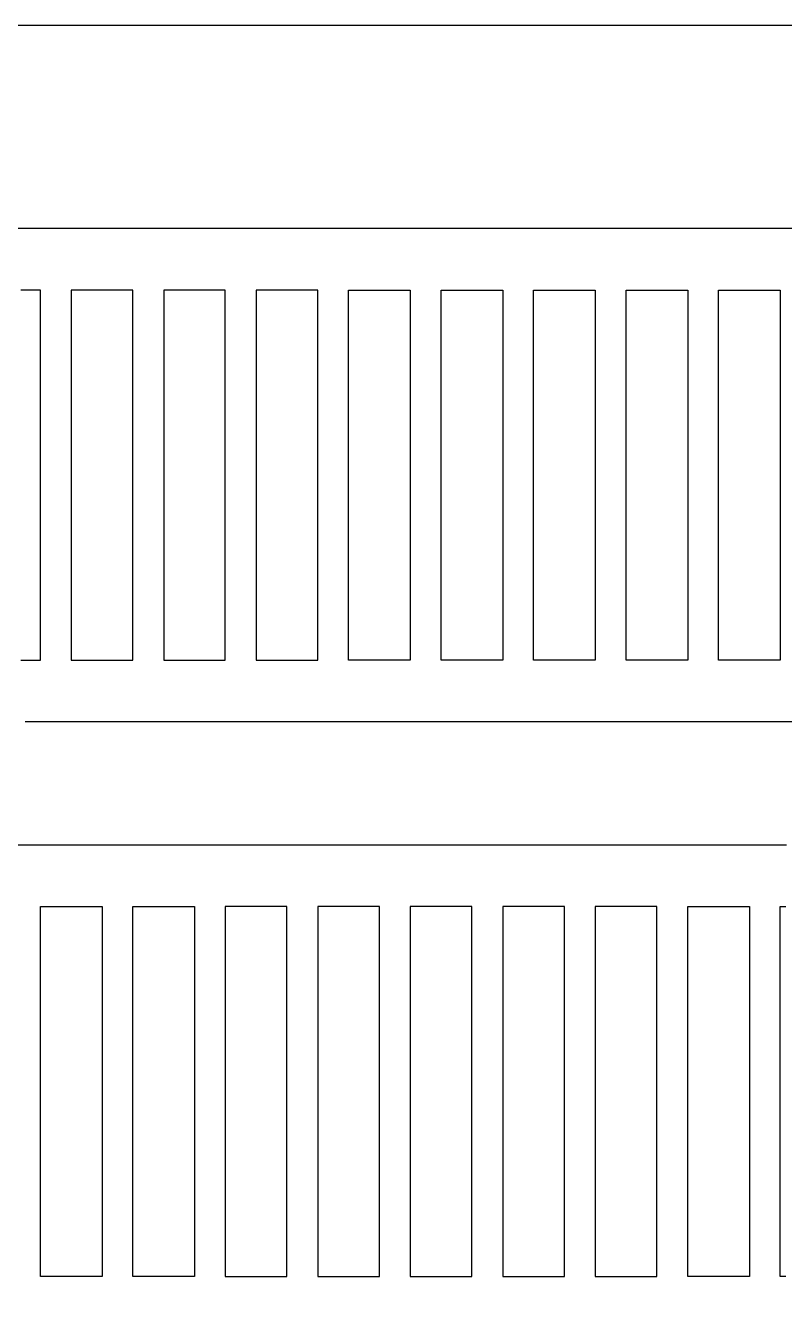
# Model space of a CAD drawing. Header units: millimetres. Extents: x 132 to 771, y 404 to 944.
# Drawn here: x 619.83 to 644.46, y 796.39 to 837.54 of the extents above; entities that cross this region are included whole.
import ezdxf

# ---------------------------------------------------------------- set-up
doc = ezdxf.new("R2010")
doc.units = ezdxf.units.MM
doc.header["$MEASUREMENT"] = 0
doc.layers.get('0').update_dxf_attribs({"linetype": 'CONTINUOUS', "true_color": 0xffffff})

msp = doc.modelspace()

# ---------------------------------------------------------------- linework, layer by layer
at = {"color": 6, "linetype": 'Continuous'}
msp.add_lwpolyline([(469.246, 687.545), (769.246, 687.545), (769.246, 837.545), (469.246, 837.545)], close=True, dxfattribs=at)
at = {"color": 7, "linetype": 'Continuous', "true_color": 0xffffff}
for points in [[(647.091, 830.95), (644.428, 830.95), (641.646, 830.95), (638.771, 830.95), (635.826, 830.95), (632.833, 830.95), (629.816, 830.95), (626.798, 830.95), (623.806, 830.95), (620.861, 830.95), (617.986, 830.95)], [(620.316, 828.95), (620.293, 828.95), (620.231, 828.95), (620.131, 828.95), (620.003, 828.95), (619.851, 828.95), (619.683, 828.95)], [(619.683, 816.95), (619.851, 816.95), (620.003, 816.95), (620.131, 816.95), (620.231, 816.95), (620.293, 816.95), (620.316, 816.95), (620.316, 816.957), (620.316, 816.985), (620.316, 817.027), (620.316, 817.085), (620.316, 817.157), (620.316, 817.247), (620.316, 817.465), (620.316, 817.737), (620.316, 818.057), (620.316, 818.422), (620.316, 818.825), (620.316, 819.262), (620.316, 819.732), (620.316, 820.23), (620.316, 820.747), (620.316, 821.282), (620.316, 821.83), (620.316, 822.95), (620.316, 824.07), (620.316, 824.617), (620.316, 825.152), (620.316, 825.67), (620.316, 826.167), (620.316, 826.635), (620.316, 827.075), (620.316, 827.477), (620.316, 827.842), (620.316, 828.162), (620.316, 828.435), (620.316, 828.652), (620.316, 828.742), (620.316, 828.815), (620.316, 828.872), (620.316, 828.915), (620.316, 828.94), (620.316, 828.95)], [(623.316, 828.95), (623.293, 828.95), (623.231, 828.95), (623.131, 828.95), (623.003, 828.95), (622.851, 828.95), (622.683, 828.95), (622.316, 828.95), (621.948, 828.95), (621.781, 828.95), (621.628, 828.95), (621.501, 828.95), (621.401, 828.95), (621.338, 828.95), (621.316, 828.95), (621.316, 828.942), (621.316, 828.915), (621.316, 828.872), (621.316, 828.815), (621.316, 828.742), (621.316, 828.652), (621.316, 828.435), (621.316, 828.162), (621.316, 827.842), (621.316, 827.477), (621.316, 827.075), (621.316, 826.637), (621.316, 826.167), (621.316, 825.67), (621.316, 825.152), (621.316, 824.617), (621.316, 824.07), (621.316, 822.95), (621.316, 821.83), (621.316, 821.282), (621.316, 820.747), (621.316, 820.23), (621.316, 819.732), (621.316, 819.262), (621.316, 818.825), (621.316, 818.422), (621.316, 818.057), (621.316, 817.737), (621.316, 817.465), (621.316, 817.247), (621.316, 817.157), (621.316, 817.085), (621.316, 817.027), (621.316, 816.985), (621.316, 816.957), (621.316, 816.95), (621.338, 816.95), (621.401, 816.95), (621.501, 816.95), (621.628, 816.95), (621.781, 816.95), (621.948, 816.95), (622.316, 816.95), (622.683, 816.95), (622.851, 816.95), (623.003, 816.95), (623.131, 816.95), (623.231, 816.95), (623.293, 816.95), (623.316, 816.95), (623.316, 816.957), (623.316, 816.985), (623.316, 817.027), (623.316, 817.085), (623.316, 817.157), (623.316, 817.247), (623.316, 817.465), (623.316, 817.737), (623.316, 818.057), (623.316, 818.422), (623.316, 818.825), (623.316, 819.262), (623.316, 819.732), (623.316, 820.23), (623.316, 820.747), (623.316, 821.282), (623.316, 821.83), (623.316, 822.95), (623.316, 824.07), (623.316, 824.617), (623.316, 825.152), (623.316, 825.67), (623.316, 826.167), (623.316, 826.635), (623.316, 827.075), (623.316, 827.477), (623.316, 827.842), (623.316, 828.162), (623.316, 828.435), (623.316, 828.652), (623.316, 828.742), (623.316, 828.815), (623.316, 828.872), (623.316, 828.915), (623.316, 828.94), (623.316, 828.95)], [(626.316, 828.95), (626.293, 828.95), (626.231, 828.95), (626.131, 828.95), (626.003, 828.95), (625.851, 828.95), (625.683, 828.95), (625.316, 828.95), (624.948, 828.95), (624.781, 828.95), (624.628, 828.95), (624.501, 828.95), (624.401, 828.95), (624.338, 828.95), (624.316, 828.95), (624.316, 828.942), (624.316, 828.915), (624.316, 828.872), (624.316, 828.815), (624.316, 828.742), (624.316, 828.652), (624.316, 828.435), (624.316, 828.162), (624.316, 827.842), (624.316, 827.477), (624.316, 827.075), (624.316, 826.637), (624.316, 826.167), (624.316, 825.67), (624.316, 825.152), (624.316, 824.617), (624.316, 824.07), (624.316, 822.95), (624.316, 821.83), (624.316, 821.282), (624.316, 820.747), (624.316, 820.23), (624.316, 819.732), (624.316, 819.262), (624.316, 818.825), (624.316, 818.422), (624.316, 818.057), (624.316, 817.737), (624.316, 817.465), (624.316, 817.247), (624.316, 817.157), (624.316, 817.085), (624.316, 817.027), (624.316, 816.985), (624.316, 816.957), (624.316, 816.95), (624.338, 816.95), (624.401, 816.95), (624.501, 816.95), (624.628, 816.95), (624.781, 816.95), (624.948, 816.95), (625.316, 816.95), (625.683, 816.95), (625.851, 816.95), (626.003, 816.95), (626.131, 816.95), (626.231, 816.95), (626.293, 816.95), (626.316, 816.95), (626.316, 816.957), (626.316, 816.985), (626.316, 817.027), (626.316, 817.085), (626.316, 817.157), (626.316, 817.247), (626.316, 817.465), (626.316, 817.737), (626.316, 818.057), (626.316, 818.422), (626.316, 818.825), (626.316, 819.262), (626.316, 819.732), (626.316, 820.23), (626.316, 820.747), (626.316, 821.282), (626.316, 821.83), (626.316, 822.95), (626.316, 824.07), (626.316, 824.617), (626.316, 825.152), (626.316, 825.67), (626.316, 826.167), (626.316, 826.635), (626.316, 827.075), (626.316, 827.477), (626.316, 827.842), (626.316, 828.162), (626.316, 828.435), (626.316, 828.652), (626.316, 828.742), (626.316, 828.815), (626.316, 828.872), (626.316, 828.915), (626.316, 828.94), (626.316, 828.95)], [(629.316, 828.95), (629.293, 828.95), (629.231, 828.95), (629.131, 828.95), (629.003, 828.95), (628.851, 828.95), (628.683, 828.95), (628.316, 828.95), (627.948, 828.95), (627.781, 828.95), (627.628, 828.95), (627.501, 828.95), (627.401, 828.95), (627.338, 828.95), (627.316, 828.95), (627.316, 828.942), (627.316, 828.915), (627.316, 828.872), (627.316, 828.815), (627.316, 828.742), (627.316, 828.652), (627.316, 828.435), (627.316, 828.162), (627.316, 827.842), (627.316, 827.477), (627.316, 827.075), (627.316, 826.637), (627.316, 826.167), (627.316, 825.67), (627.316, 825.152), (627.316, 824.617), (627.316, 824.07), (627.316, 822.95), (627.316, 821.83), (627.316, 821.282), (627.316, 820.747), (627.316, 820.23), (627.316, 819.732), (627.316, 819.262), (627.316, 818.825), (627.316, 818.422), (627.316, 818.057), (627.316, 817.737), (627.316, 817.465), (627.316, 817.247), (627.316, 817.157), (627.316, 817.085), (627.316, 817.027), (627.316, 816.985), (627.316, 816.957), (627.316, 816.95), (627.338, 816.95), (627.401, 816.95), (627.501, 816.95), (627.628, 816.95), (627.781, 816.95), (627.948, 816.95), (628.316, 816.95), (628.683, 816.95), (628.851, 816.95), (629.003, 816.95), (629.131, 816.95), (629.231, 816.95), (629.293, 816.95), (629.316, 816.95), (629.316, 816.957), (629.316, 816.985), (629.316, 817.027), (629.316, 817.085), (629.316, 817.157), (629.316, 817.247), (629.316, 817.465), (629.316, 817.737), (629.316, 818.057), (629.316, 818.422), (629.316, 818.825), (629.316, 819.262), (629.316, 819.732), (629.316, 820.23), (629.316, 820.747), (629.316, 821.282), (629.316, 821.83), (629.316, 822.95), (629.316, 824.07), (629.316, 824.617), (629.316, 825.152), (629.316, 825.67), (629.316, 826.167), (629.316, 826.635), (629.316, 827.075), (629.316, 827.477), (629.316, 827.842), (629.316, 828.162), (629.316, 828.435), (629.316, 828.652), (629.316, 828.742), (629.316, 828.815), (629.316, 828.872), (629.316, 828.915), (629.316, 828.94), (629.316, 828.95)], [(630.316, 828.95), (630.338, 828.95), (630.401, 828.95), (630.501, 828.95), (630.628, 828.95), (630.781, 828.95), (630.948, 828.95), (631.316, 828.95), (631.683, 828.95), (631.851, 828.95), (632.003, 828.95), (632.131, 828.95), (632.231, 828.95), (632.293, 828.95), (632.316, 828.95), (632.316, 828.942), (632.316, 828.915), (632.316, 828.872), (632.316, 828.815), (632.316, 828.742), (632.316, 828.652), (632.316, 828.435), (632.316, 828.162), (632.316, 827.842), (632.316, 827.477), (632.316, 827.075), (632.316, 826.637), (632.316, 826.167), (632.316, 825.67), (632.316, 825.152), (632.316, 824.617), (632.316, 824.07), (632.316, 822.95), (632.316, 821.83), (632.316, 821.282), (632.316, 820.747), (632.316, 820.23), (632.316, 819.732), (632.316, 819.262), (632.316, 818.825), (632.316, 818.422), (632.316, 818.057), (632.316, 817.737), (632.316, 817.465), (632.316, 817.247), (632.316, 817.157), (632.316, 817.085), (632.316, 817.027), (632.316, 816.985), (632.316, 816.957), (632.316, 816.95), (632.293, 816.95), (632.231, 816.95), (632.131, 816.95), (632.003, 816.95), (631.851, 816.95), (631.683, 816.95), (631.316, 816.95), (630.948, 816.95), (630.781, 816.95), (630.628, 816.95), (630.501, 816.95), (630.401, 816.95), (630.338, 816.95), (630.316, 816.95), (630.316, 816.957), (630.316, 816.985), (630.316, 817.027), (630.316, 817.085), (630.316, 817.157), (630.316, 817.247), (630.316, 817.465), (630.316, 817.737), (630.316, 818.057), (630.316, 818.422), (630.316, 818.825), (630.316, 819.262), (630.316, 819.732), (630.316, 820.23), (630.316, 820.747), (630.316, 821.282), (630.316, 821.83), (630.316, 822.95), (630.316, 824.07), (630.316, 824.617), (630.316, 825.152), (630.316, 825.67), (630.316, 826.167), (630.316, 826.635), (630.316, 827.075), (630.316, 827.477), (630.316, 827.842), (630.316, 828.162), (630.316, 828.435), (630.316, 828.652), (630.316, 828.742), (630.316, 828.815), (630.316, 828.872), (630.316, 828.915), (630.316, 828.94), (630.316, 828.95)], [(633.316, 828.95), (633.338, 828.95), (633.401, 828.95), (633.501, 828.95), (633.628, 828.95), (633.781, 828.95), (633.948, 828.95), (634.316, 828.95), (634.683, 828.95), (634.851, 828.95), (635.003, 828.95), (635.131, 828.95), (635.231, 828.95), (635.293, 828.95), (635.316, 828.95), (635.316, 828.942), (635.316, 828.915), (635.316, 828.872), (635.316, 828.815), (635.316, 828.742), (635.316, 828.652), (635.316, 828.435), (635.316, 828.162), (635.316, 827.842), (635.316, 827.477), (635.316, 827.075), (635.316, 826.637), (635.316, 826.167), (635.316, 825.67), (635.316, 825.152), (635.316, 824.617), (635.316, 824.07), (635.316, 822.95), (635.316, 821.83), (635.316, 821.282), (635.316, 820.747), (635.316, 820.23), (635.316, 819.732), (635.316, 819.262), (635.316, 818.825), (635.316, 818.422), (635.316, 818.057), (635.316, 817.737), (635.316, 817.465), (635.316, 817.247), (635.316, 817.157), (635.316, 817.085), (635.316, 817.027), (635.316, 816.985), (635.316, 816.957), (635.316, 816.95), (635.293, 816.95), (635.231, 816.95), (635.131, 816.95), (635.003, 816.95), (634.851, 816.95), (634.683, 816.95), (634.316, 816.95), (633.948, 816.95), (633.781, 816.95), (633.628, 816.95), (633.501, 816.95), (633.401, 816.95), (633.338, 816.95), (633.316, 816.95), (633.316, 816.957), (633.316, 816.985), (633.316, 817.027), (633.316, 817.085), (633.316, 817.157), (633.316, 817.247), (633.316, 817.465), (633.316, 817.737), (633.316, 818.057), (633.316, 818.422), (633.316, 818.825), (633.316, 819.262), (633.316, 819.732), (633.316, 820.23), (633.316, 820.747), (633.316, 821.282), (633.316, 821.83), (633.316, 822.95), (633.316, 824.07), (633.316, 824.617), (633.316, 825.152), (633.316, 825.67), (633.316, 826.167), (633.316, 826.635), (633.316, 827.075), (633.316, 827.477), (633.316, 827.842), (633.316, 828.162), (633.316, 828.435), (633.316, 828.652), (633.316, 828.742), (633.316, 828.815), (633.316, 828.872), (633.316, 828.915), (633.316, 828.94), (633.316, 828.95)], [(636.316, 828.95), (636.338, 828.95), (636.401, 828.95), (636.501, 828.95), (636.628, 828.95), (636.781, 828.95), (636.948, 828.95), (637.316, 828.95), (637.683, 828.95), (637.851, 828.95), (638.003, 828.95), (638.131, 828.95), (638.231, 828.95), (638.293, 828.95), (638.316, 828.95), (638.316, 828.942), (638.316, 828.915), (638.316, 828.872), (638.316, 828.815), (638.316, 828.742), (638.316, 828.652), (638.316, 828.435), (638.316, 828.162), (638.316, 827.842), (638.316, 827.477), (638.316, 827.075), (638.316, 826.637), (638.316, 826.167), (638.316, 825.67), (638.316, 825.152), (638.316, 824.617), (638.316, 824.07), (638.316, 822.95), (638.316, 821.83), (638.316, 821.282), (638.316, 820.747), (638.316, 820.23), (638.316, 819.732), (638.316, 819.262), (638.316, 818.825), (638.316, 818.422), (638.316, 818.057), (638.316, 817.737), (638.316, 817.465), (638.316, 817.247), (638.316, 817.157), (638.316, 817.085), (638.316, 817.027), (638.316, 816.985), (638.316, 816.957), (638.316, 816.95), (638.293, 816.95), (638.231, 816.95), (638.131, 816.95), (638.003, 816.95), (637.851, 816.95), (637.683, 816.95), (637.316, 816.95), (636.948, 816.95), (636.781, 816.95), (636.628, 816.95), (636.501, 816.95), (636.401, 816.95), (636.338, 816.95), (636.316, 816.95), (636.316, 816.957), (636.316, 816.985), (636.316, 817.027), (636.316, 817.085), (636.316, 817.157), (636.316, 817.247), (636.316, 817.465), (636.316, 817.737), (636.316, 818.057), (636.316, 818.422), (636.316, 818.825), (636.316, 819.262), (636.316, 819.732), (636.316, 820.23), (636.316, 820.747), (636.316, 821.282), (636.316, 821.83), (636.316, 822.95), (636.316, 824.07), (636.316, 824.617), (636.316, 825.152), (636.316, 825.67), (636.316, 826.167), (636.316, 826.635), (636.316, 827.075), (636.316, 827.477), (636.316, 827.842), (636.316, 828.162), (636.316, 828.435), (636.316, 828.652), (636.316, 828.742), (636.316, 828.815), (636.316, 828.872), (636.316, 828.915), (636.316, 828.94), (636.316, 828.95)], [(639.316, 828.95), (639.338, 828.95), (639.401, 828.95), (639.501, 828.95), (639.628, 828.95), (639.781, 828.95), (639.948, 828.95), (640.316, 828.95), (640.683, 828.95), (640.851, 828.95), (641.003, 828.95), (641.131, 828.95), (641.231, 828.95), (641.293, 828.95), (641.316, 828.95), (641.316, 828.942), (641.316, 828.915), (641.316, 828.872), (641.316, 828.815), (641.316, 828.742), (641.316, 828.652), (641.316, 828.435), (641.316, 828.162), (641.316, 827.842), (641.316, 827.477), (641.316, 827.075), (641.316, 826.637), (641.316, 826.167), (641.316, 825.67), (641.316, 825.152), (641.316, 824.617), (641.316, 824.07), (641.316, 822.95), (641.316, 821.83), (641.316, 821.282), (641.316, 820.747), (641.316, 820.23), (641.316, 819.732), (641.316, 819.262), (641.316, 818.825), (641.316, 818.422), (641.316, 818.057), (641.316, 817.737), (641.316, 817.465), (641.316, 817.247), (641.316, 817.157), (641.316, 817.085), (641.316, 817.027), (641.316, 816.985), (641.316, 816.957), (641.316, 816.95), (641.293, 816.95), (641.231, 816.95), (641.131, 816.95), (641.003, 816.95), (640.851, 816.95), (640.683, 816.95), (640.316, 816.95), (639.948, 816.95), (639.781, 816.95), (639.628, 816.95), (639.501, 816.95), (639.401, 816.95), (639.338, 816.95), (639.316, 816.95), (639.316, 816.957), (639.316, 816.985), (639.316, 817.027), (639.316, 817.085), (639.316, 817.157), (639.316, 817.247), (639.316, 817.465), (639.316, 817.737), (639.316, 818.057), (639.316, 818.422), (639.316, 818.825), (639.316, 819.262), (639.316, 819.732), (639.316, 820.23), (639.316, 820.747), (639.316, 821.282), (639.316, 821.83), (639.316, 822.95), (639.316, 824.07), (639.316, 824.617), (639.316, 825.152), (639.316, 825.67), (639.316, 826.167), (639.316, 826.635), (639.316, 827.075), (639.316, 827.477), (639.316, 827.842), (639.316, 828.162), (639.316, 828.435), (639.316, 828.652), (639.316, 828.742), (639.316, 828.815), (639.316, 828.872), (639.316, 828.915), (639.316, 828.94), (639.316, 828.95)], [(642.316, 828.95), (642.338, 828.95), (642.401, 828.95), (642.501, 828.95), (642.628, 828.95), (642.781, 828.95), (642.948, 828.95), (643.316, 828.95), (643.683, 828.95), (643.851, 828.95), (644.003, 828.95), (644.131, 828.95), (644.231, 828.95), (644.293, 828.95), (644.316, 828.95), (644.316, 828.942), (644.316, 828.915), (644.316, 828.872), (644.316, 828.815), (644.316, 828.742), (644.316, 828.652), (644.316, 828.435), (644.316, 828.162), (644.316, 827.842), (644.316, 827.477), (644.316, 827.075), (644.316, 826.637), (644.316, 826.167), (644.316, 825.67), (644.316, 825.152), (644.316, 824.617), (644.316, 824.07), (644.316, 822.95), (644.316, 821.83), (644.316, 821.282), (644.316, 820.747), (644.316, 820.23), (644.316, 819.732), (644.316, 819.262), (644.316, 818.825), (644.316, 818.422), (644.316, 818.057), (644.316, 817.737), (644.316, 817.465), (644.316, 817.247), (644.316, 817.157), (644.316, 817.085), (644.316, 817.027), (644.316, 816.985), (644.316, 816.957), (644.316, 816.95), (644.293, 816.95), (644.231, 816.95), (644.131, 816.95), (644.003, 816.95), (643.851, 816.95), (643.683, 816.95), (643.316, 816.95), (642.948, 816.95), (642.781, 816.95), (642.628, 816.95), (642.501, 816.95), (642.401, 816.95), (642.338, 816.95), (642.316, 816.95), (642.316, 816.957), (642.316, 816.985), (642.316, 817.027), (642.316, 817.085), (642.316, 817.157), (642.316, 817.247), (642.316, 817.465), (642.316, 817.737), (642.316, 818.057), (642.316, 818.422), (642.316, 818.825), (642.316, 819.262), (642.316, 819.732), (642.316, 820.23), (642.316, 820.747), (642.316, 821.282), (642.316, 821.83), (642.316, 822.95), (642.316, 824.07), (642.316, 824.617), (642.316, 825.152), (642.316, 825.67), (642.316, 826.167), (642.316, 826.635), (642.316, 827.075), (642.316, 827.477), (642.316, 827.842), (642.316, 828.162), (642.316, 828.435), (642.316, 828.652), (642.316, 828.742), (642.316, 828.815), (642.316, 828.872), (642.316, 828.915), (642.316, 828.94), (642.316, 828.95)], [(646.533, 814.95), (644.406, 814.95), (642.156, 814.95), (639.808, 814.95), (637.378, 814.95), (634.891, 814.95), (629.816, 814.95), (624.738, 814.95), (622.251, 814.95), (619.821, 814.95)], [(618.251, 810.95), (620.738, 810.95), (625.816, 810.95), (630.891, 810.95), (633.378, 810.95), (635.808, 810.95), (638.156, 810.95), (640.406, 810.95), (642.533, 810.95), (644.523, 810.95)], [(622.316, 796.95), (622.293, 796.95), (622.231, 796.95), (622.131, 796.95), (622.003, 796.95), (621.851, 796.95), (621.683, 796.95), (621.316, 796.95), (620.948, 796.95), (620.781, 796.95), (620.628, 796.95), (620.501, 796.95), (620.401, 796.95), (620.338, 796.95), (620.316, 796.95), (620.316, 796.957), (620.316, 796.985), (620.316, 797.027), (620.316, 797.085), (620.316, 797.157), (620.316, 797.247), (620.316, 797.465), (620.316, 797.737), (620.316, 798.057), (620.316, 798.422), (620.316, 798.825), (620.316, 799.262), (620.316, 799.732), (620.316, 800.23), (620.316, 800.747), (620.316, 801.282), (620.316, 801.83), (620.316, 802.95), (620.316, 804.07), (620.316, 804.617), (620.316, 805.152), (620.316, 805.67), (620.316, 806.167), (620.316, 806.635), (620.316, 807.075), (620.316, 807.477), (620.316, 807.842), (620.316, 808.162), (620.316, 808.435), (620.316, 808.652), (620.316, 808.742), (620.316, 808.815), (620.316, 808.872), (620.316, 808.915), (620.316, 808.94), (620.316, 808.95), (620.338, 808.95), (620.401, 808.95), (620.501, 808.95), (620.628, 808.95), (620.781, 808.95), (620.948, 808.95), (621.316, 808.95), (621.683, 808.95), (621.851, 808.95), (622.003, 808.95), (622.131, 808.95), (622.231, 808.95), (622.293, 808.95), (622.316, 808.95), (622.316, 808.942), (622.316, 808.915), (622.316, 808.872), (622.316, 808.815), (622.316, 808.742), (622.316, 808.652), (622.316, 808.435), (622.316, 808.162), (622.316, 807.842), (622.316, 807.477), (622.316, 807.075), (622.316, 806.637), (622.316, 806.167), (622.316, 805.67), (622.316, 805.152), (622.316, 804.617), (622.316, 804.07), (622.316, 802.95), (622.316, 801.83), (622.316, 801.282), (622.316, 800.747), (622.316, 800.23), (622.316, 799.732), (622.316, 799.262), (622.316, 798.825), (622.316, 798.422), (622.316, 798.057), (622.316, 797.737), (622.316, 797.465), (622.316, 797.247), (622.316, 797.157), (622.316, 797.085), (622.316, 797.027), (622.316, 796.985), (622.316, 796.957), (622.316, 796.95)], [(625.316, 796.95), (625.293, 796.95), (625.231, 796.95), (625.131, 796.95), (625.003, 796.95), (624.851, 796.95), (624.683, 796.95), (624.316, 796.95), (623.948, 796.95), (623.781, 796.95), (623.628, 796.95), (623.501, 796.95), (623.401, 796.95), (623.338, 796.95), (623.316, 796.95), (623.316, 796.957), (623.316, 796.985), (623.316, 797.027), (623.316, 797.085), (623.316, 797.157), (623.316, 797.247), (623.316, 797.465), (623.316, 797.737), (623.316, 798.057), (623.316, 798.422), (623.316, 798.825), (623.316, 799.262), (623.316, 799.732), (623.316, 800.23), (623.316, 800.747), (623.316, 801.282), (623.316, 801.83), (623.316, 802.95), (623.316, 804.07), (623.316, 804.617), (623.316, 805.152), (623.316, 805.67), (623.316, 806.167), (623.316, 806.635), (623.316, 807.075), (623.316, 807.477), (623.316, 807.842), (623.316, 808.162), (623.316, 808.435), (623.316, 808.652), (623.316, 808.742), (623.316, 808.815), (623.316, 808.872), (623.316, 808.915), (623.316, 808.94), (623.316, 808.95), (623.338, 808.95), (623.401, 808.95), (623.501, 808.95), (623.628, 808.95), (623.781, 808.95), (623.948, 808.95), (624.316, 808.95), (624.683, 808.95), (624.851, 808.95), (625.003, 808.95), (625.131, 808.95), (625.231, 808.95), (625.293, 808.95), (625.316, 808.95), (625.316, 808.942), (625.316, 808.915), (625.316, 808.872), (625.316, 808.815), (625.316, 808.742), (625.316, 808.652), (625.316, 808.435), (625.316, 808.162), (625.316, 807.842), (625.316, 807.477), (625.316, 807.075), (625.316, 806.637), (625.316, 806.167), (625.316, 805.67), (625.316, 805.152), (625.316, 804.617), (625.316, 804.07), (625.316, 802.95), (625.316, 801.83), (625.316, 801.282), (625.316, 800.747), (625.316, 800.23), (625.316, 799.732), (625.316, 799.262), (625.316, 798.825), (625.316, 798.422), (625.316, 798.057), (625.316, 797.737), (625.316, 797.465), (625.316, 797.247), (625.316, 797.157), (625.316, 797.085), (625.316, 797.027), (625.316, 796.985), (625.316, 796.957), (625.316, 796.95)], [(626.316, 796.95), (626.338, 796.95), (626.401, 796.95), (626.501, 796.95), (626.628, 796.95), (626.781, 796.95), (626.948, 796.95), (627.316, 796.95), (627.683, 796.95), (627.851, 796.95), (628.003, 796.95), (628.131, 796.95), (628.231, 796.95), (628.293, 796.95), (628.316, 796.95), (628.316, 796.957), (628.316, 796.985), (628.316, 797.027), (628.316, 797.085), (628.316, 797.157), (628.316, 797.247), (628.316, 797.465), (628.316, 797.737), (628.316, 798.057), (628.316, 798.422), (628.316, 798.825), (628.316, 799.262), (628.316, 799.732), (628.316, 800.23), (628.316, 800.747), (628.316, 801.282), (628.316, 801.83), (628.316, 802.95), (628.316, 804.07), (628.316, 804.617), (628.316, 805.152), (628.316, 805.67), (628.316, 806.167), (628.316, 806.635), (628.316, 807.075), (628.316, 807.477), (628.316, 807.842), (628.316, 808.162), (628.316, 808.435), (628.316, 808.652), (628.316, 808.742), (628.316, 808.815), (628.316, 808.872), (628.316, 808.915), (628.316, 808.94), (628.316, 808.95), (628.293, 808.95), (628.231, 808.95), (628.131, 808.95), (628.003, 808.95), (627.851, 808.95), (627.683, 808.95), (627.316, 808.95), (626.948, 808.95), (626.781, 808.95), (626.628, 808.95), (626.501, 808.95), (626.401, 808.95), (626.338, 808.95), (626.316, 808.95), (626.316, 808.942), (626.316, 808.915), (626.316, 808.872), (626.316, 808.815), (626.316, 808.742), (626.316, 808.652), (626.316, 808.435), (626.316, 808.162), (626.316, 807.842), (626.316, 807.477), (626.316, 807.075), (626.316, 806.637), (626.316, 806.167), (626.316, 805.67), (626.316, 805.152), (626.316, 804.617), (626.316, 804.07), (626.316, 802.95), (626.316, 801.83), (626.316, 801.282), (626.316, 800.747), (626.316, 800.23), (626.316, 799.732), (626.316, 799.262), (626.316, 798.825), (626.316, 798.422), (626.316, 798.057), (626.316, 797.737), (626.316, 797.465), (626.316, 797.247), (626.316, 797.157), (626.316, 797.085), (626.316, 797.027), (626.316, 796.985), (626.316, 796.957), (626.316, 796.95)], [(629.316, 796.95), (629.338, 796.95), (629.401, 796.95), (629.501, 796.95), (629.628, 796.95), (629.781, 796.95), (629.948, 796.95), (630.316, 796.95), (630.683, 796.95), (630.851, 796.95), (631.003, 796.95), (631.131, 796.95), (631.231, 796.95), (631.293, 796.95), (631.316, 796.95), (631.316, 796.957), (631.316, 796.985), (631.316, 797.027), (631.316, 797.085), (631.316, 797.157), (631.316, 797.247), (631.316, 797.465), (631.316, 797.737), (631.316, 798.057), (631.316, 798.422), (631.316, 798.825), (631.316, 799.262), (631.316, 799.732), (631.316, 800.23), (631.316, 800.747), (631.316, 801.282), (631.316, 801.83), (631.316, 802.95), (631.316, 804.07), (631.316, 804.617), (631.316, 805.152), (631.316, 805.67), (631.316, 806.167), (631.316, 806.635), (631.316, 807.075), (631.316, 807.477), (631.316, 807.842), (631.316, 808.162), (631.316, 808.435), (631.316, 808.652), (631.316, 808.742), (631.316, 808.815), (631.316, 808.872), (631.316, 808.915), (631.316, 808.94), (631.316, 808.95), (631.293, 808.95), (631.231, 808.95), (631.131, 808.95), (631.003, 808.95), (630.851, 808.95), (630.683, 808.95), (630.316, 808.95), (629.948, 808.95), (629.781, 808.95), (629.628, 808.95), (629.501, 808.95), (629.401, 808.95), (629.338, 808.95), (629.316, 808.95), (629.316, 808.942), (629.316, 808.915), (629.316, 808.872), (629.316, 808.815), (629.316, 808.742), (629.316, 808.652), (629.316, 808.435), (629.316, 808.162), (629.316, 807.842), (629.316, 807.477), (629.316, 807.075), (629.316, 806.637), (629.316, 806.167), (629.316, 805.67), (629.316, 805.152), (629.316, 804.617), (629.316, 804.07), (629.316, 802.95), (629.316, 801.83), (629.316, 801.282), (629.316, 800.747), (629.316, 800.23), (629.316, 799.732), (629.316, 799.262), (629.316, 798.825), (629.316, 798.422), (629.316, 798.057), (629.316, 797.737), (629.316, 797.465), (629.316, 797.247), (629.316, 797.157), (629.316, 797.085), (629.316, 797.027), (629.316, 796.985), (629.316, 796.957), (629.316, 796.95)], [(632.316, 796.95), (632.338, 796.95), (632.401, 796.95), (632.501, 796.95), (632.628, 796.95), (632.781, 796.95), (632.948, 796.95), (633.316, 796.95), (633.683, 796.95), (633.851, 796.95), (634.003, 796.95), (634.131, 796.95), (634.231, 796.95), (634.293, 796.95), (634.316, 796.95), (634.316, 796.957), (634.316, 796.985), (634.316, 797.027), (634.316, 797.085), (634.316, 797.157), (634.316, 797.247), (634.316, 797.465), (634.316, 797.737), (634.316, 798.057), (634.316, 798.422), (634.316, 798.825), (634.316, 799.262), (634.316, 799.732), (634.316, 800.23), (634.316, 800.747), (634.316, 801.282), (634.316, 801.83), (634.316, 802.95), (634.316, 804.07), (634.316, 804.617), (634.316, 805.152), (634.316, 805.67), (634.316, 806.167), (634.316, 806.635), (634.316, 807.075), (634.316, 807.477), (634.316, 807.842), (634.316, 808.162), (634.316, 808.435), (634.316, 808.652), (634.316, 808.742), (634.316, 808.815), (634.316, 808.872), (634.316, 808.915), (634.316, 808.94), (634.316, 808.95), (634.293, 808.95), (634.231, 808.95), (634.131, 808.95), (634.003, 808.95), (633.851, 808.95), (633.683, 808.95), (633.316, 808.95), (632.948, 808.95), (632.781, 808.95), (632.628, 808.95), (632.501, 808.95), (632.401, 808.95), (632.338, 808.95), (632.316, 808.95), (632.316, 808.942), (632.316, 808.915), (632.316, 808.872), (632.316, 808.815), (632.316, 808.742), (632.316, 808.652), (632.316, 808.435), (632.316, 808.162), (632.316, 807.842), (632.316, 807.477), (632.316, 807.075), (632.316, 806.637), (632.316, 806.167), (632.316, 805.67), (632.316, 805.152), (632.316, 804.617), (632.316, 804.07), (632.316, 802.95), (632.316, 801.83), (632.316, 801.282), (632.316, 800.747), (632.316, 800.23), (632.316, 799.732), (632.316, 799.262), (632.316, 798.825), (632.316, 798.422), (632.316, 798.057), (632.316, 797.737), (632.316, 797.465), (632.316, 797.247), (632.316, 797.157), (632.316, 797.085), (632.316, 797.027), (632.316, 796.985), (632.316, 796.957), (632.316, 796.95)], [(635.316, 796.95), (635.338, 796.95), (635.401, 796.95), (635.501, 796.95), (635.628, 796.95), (635.781, 796.95), (635.948, 796.95), (636.316, 796.95), (636.683, 796.95), (636.851, 796.95), (637.003, 796.95), (637.131, 796.95), (637.231, 796.95), (637.293, 796.95), (637.316, 796.95), (637.316, 796.957), (637.316, 796.985), (637.316, 797.027), (637.316, 797.085), (637.316, 797.157), (637.316, 797.247), (637.316, 797.465), (637.316, 797.737), (637.316, 798.057), (637.316, 798.422), (637.316, 798.825), (637.316, 799.262), (637.316, 799.732), (637.316, 800.23), (637.316, 800.747), (637.316, 801.282), (637.316, 801.83), (637.316, 802.95), (637.316, 804.07), (637.316, 804.617), (637.316, 805.152), (637.316, 805.67), (637.316, 806.167), (637.316, 806.635), (637.316, 807.075), (637.316, 807.477), (637.316, 807.842), (637.316, 808.162), (637.316, 808.435), (637.316, 808.652), (637.316, 808.742), (637.316, 808.815), (637.316, 808.872), (637.316, 808.915), (637.316, 808.94), (637.316, 808.95), (637.293, 808.95), (637.231, 808.95), (637.131, 808.95), (637.003, 808.95), (636.851, 808.95), (636.683, 808.95), (636.316, 808.95), (635.948, 808.95), (635.781, 808.95), (635.628, 808.95), (635.501, 808.95), (635.401, 808.95), (635.338, 808.95), (635.316, 808.95), (635.316, 808.942), (635.316, 808.915), (635.316, 808.872), (635.316, 808.815), (635.316, 808.742), (635.316, 808.652), (635.316, 808.435), (635.316, 808.162), (635.316, 807.842), (635.316, 807.477), (635.316, 807.075), (635.316, 806.637), (635.316, 806.167), (635.316, 805.67), (635.316, 805.152), (635.316, 804.617), (635.316, 804.07), (635.316, 802.95), (635.316, 801.83), (635.316, 801.282), (635.316, 800.747), (635.316, 800.23), (635.316, 799.732), (635.316, 799.262), (635.316, 798.825), (635.316, 798.422), (635.316, 798.057), (635.316, 797.737), (635.316, 797.465), (635.316, 797.247), (635.316, 797.157), (635.316, 797.085), (635.316, 797.027), (635.316, 796.985), (635.316, 796.957), (635.316, 796.95)], [(638.316, 796.95), (638.338, 796.95), (638.401, 796.95), (638.501, 796.95), (638.628, 796.95), (638.781, 796.95), (638.948, 796.95), (639.316, 796.95), (639.683, 796.95), (639.851, 796.95), (640.003, 796.95), (640.131, 796.95), (640.231, 796.95), (640.293, 796.95), (640.316, 796.95), (640.316, 796.957), (640.316, 796.985), (640.316, 797.027), (640.316, 797.085), (640.316, 797.157), (640.316, 797.247), (640.316, 797.465), (640.316, 797.737), (640.316, 798.057), (640.316, 798.422), (640.316, 798.825), (640.316, 799.262), (640.316, 799.732), (640.316, 800.23), (640.316, 800.747), (640.316, 801.282), (640.316, 801.83), (640.316, 802.95), (640.316, 804.07), (640.316, 804.617), (640.316, 805.152), (640.316, 805.67), (640.316, 806.167), (640.316, 806.635), (640.316, 807.075), (640.316, 807.477), (640.316, 807.842), (640.316, 808.162), (640.316, 808.435), (640.316, 808.652), (640.316, 808.742), (640.316, 808.815), (640.316, 808.872), (640.316, 808.915), (640.316, 808.94), (640.316, 808.95), (640.293, 808.95), (640.231, 808.95), (640.131, 808.95), (640.003, 808.95), (639.851, 808.95), (639.683, 808.95), (639.316, 808.95), (638.948, 808.95), (638.781, 808.95), (638.628, 808.95), (638.501, 808.95), (638.401, 808.95), (638.338, 808.95), (638.316, 808.95), (638.316, 808.942), (638.316, 808.915), (638.316, 808.872), (638.316, 808.815), (638.316, 808.742), (638.316, 808.652), (638.316, 808.435), (638.316, 808.162), (638.316, 807.842), (638.316, 807.477), (638.316, 807.075), (638.316, 806.637), (638.316, 806.167), (638.316, 805.67), (638.316, 805.152), (638.316, 804.617), (638.316, 804.07), (638.316, 802.95), (638.316, 801.83), (638.316, 801.282), (638.316, 800.747), (638.316, 800.23), (638.316, 799.732), (638.316, 799.262), (638.316, 798.825), (638.316, 798.422), (638.316, 798.057), (638.316, 797.737), (638.316, 797.465), (638.316, 797.247), (638.316, 797.157), (638.316, 797.085), (638.316, 797.027), (638.316, 796.985), (638.316, 796.957), (638.316, 796.95)], [(643.316, 796.95), (643.293, 796.95), (643.231, 796.95), (643.131, 796.95), (643.003, 796.95), (642.851, 796.95), (642.683, 796.95), (642.316, 796.95), (641.948, 796.95), (641.781, 796.95), (641.628, 796.95), (641.501, 796.95), (641.401, 796.95), (641.338, 796.95), (641.316, 796.95), (641.316, 796.957), (641.316, 796.985), (641.316, 797.027), (641.316, 797.085), (641.316, 797.157), (641.316, 797.247), (641.316, 797.465), (641.316, 797.737), (641.316, 798.057), (641.316, 798.422), (641.316, 798.825), (641.316, 799.262), (641.316, 799.732), (641.316, 800.23), (641.316, 800.747), (641.316, 801.282), (641.316, 801.83), (641.316, 802.95), (641.316, 804.07), (641.316, 804.617), (641.316, 805.152), (641.316, 805.67), (641.316, 806.167), (641.316, 806.635), (641.316, 807.075), (641.316, 807.477), (641.316, 807.842), (641.316, 808.162), (641.316, 808.435), (641.316, 808.652), (641.316, 808.742), (641.316, 808.815), (641.316, 808.872), (641.316, 808.915), (641.316, 808.94), (641.316, 808.95), (641.338, 808.95), (641.401, 808.95), (641.501, 808.95), (641.628, 808.95), (641.781, 808.95), (641.948, 808.95), (642.316, 808.95), (642.683, 808.95), (642.851, 808.95), (643.003, 808.95), (643.131, 808.95), (643.231, 808.95), (643.293, 808.95), (643.316, 808.95), (643.316, 808.942), (643.316, 808.915), (643.316, 808.872), (643.316, 808.815), (643.316, 808.742), (643.316, 808.652), (643.316, 808.435), (643.316, 808.162), (643.316, 807.842), (643.316, 807.477), (643.316, 807.075), (643.316, 806.637), (643.316, 806.167), (643.316, 805.67), (643.316, 805.152), (643.316, 804.617), (643.316, 804.07), (643.316, 802.95), (643.316, 801.83), (643.316, 801.282), (643.316, 800.747), (643.316, 800.23), (643.316, 799.732), (643.316, 799.262), (643.316, 798.825), (643.316, 798.422), (643.316, 798.057), (643.316, 797.737), (643.316, 797.465), (643.316, 797.247), (643.316, 797.157), (643.316, 797.085), (643.316, 797.027), (643.316, 796.985), (643.316, 796.957), (643.316, 796.95)], [(644.501, 796.95), (644.401, 796.95), (644.338, 796.95), (644.316, 796.95), (644.316, 796.957), (644.316, 796.985), (644.316, 797.027), (644.316, 797.085), (644.316, 797.157), (644.316, 797.247), (644.316, 797.465), (644.316, 797.737), (644.316, 798.057), (644.316, 798.422), (644.316, 798.825), (644.316, 799.262), (644.316, 799.732), (644.316, 800.23), (644.316, 800.747), (644.316, 801.282), (644.316, 801.83), (644.316, 802.95), (644.316, 804.07), (644.316, 804.617), (644.316, 805.152), (644.316, 805.67), (644.316, 806.167), (644.316, 806.635), (644.316, 807.075), (644.316, 807.477), (644.316, 807.842), (644.316, 808.162), (644.316, 808.435), (644.316, 808.652), (644.316, 808.742), (644.316, 808.815), (644.316, 808.872), (644.316, 808.915), (644.316, 808.94), (644.316, 808.95), (644.338, 808.95), (644.401, 808.95), (644.501, 808.95)]]:
    msp.add_lwpolyline(points, dxfattribs=at)

doc.saveas('drawing.dxf')
